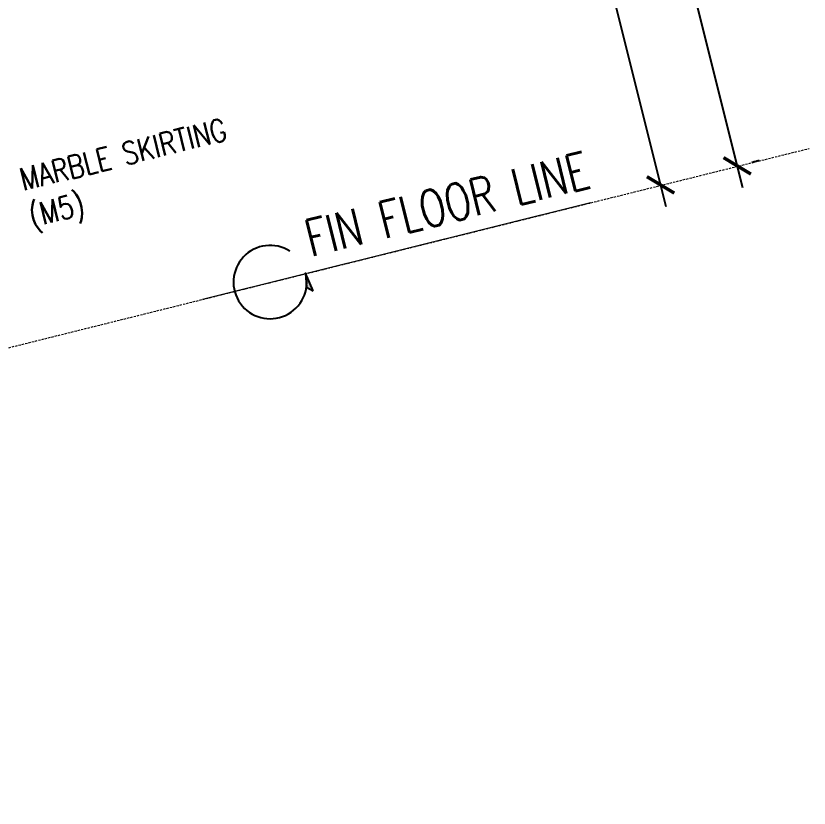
# Model space of a CAD drawing. Header units: inches. Extents: x 122939 to 389145, y 29603 to 529479.
# Drawn here: x 355769 to 357525, y 508694 to 510446 of the extents above; entities that cross this region are included whole.
import ezdxf

# ---------------------------------------------------------------- set-up
doc = ezdxf.new("R2010")
doc.units = ezdxf.units.IN
doc.header["$MEASUREMENT"] = 0
for name, pattern in [('DASHED', [0.75, 0.5, -0.25]), ('HIDDEN', [0.375, 0.25, -0.125]), ('HIDDEN2', [0.1875, 0.125, -0.0625])]:
    doc.linetypes.add(name, pattern=pattern)
for name, color, linetype in [('A-DIM', 9, 'Continuous'), ('A-Hidden', 8, 'HIDDEN'), ('Layer1', 1, 'Continuous'), ('Layer7', 8, 'Continuous')]:
    doc.layers.add(name, color=color, linetype=linetype)
doc.layers.add('A-WALL-TILE', color=8, linetype='Continuous', lineweight=9)
doc.layers.add('ID-NOTES', color=3, linetype='Continuous', lineweight=0)
doc.styles.add('grid_250', font='romans.shx', dxfattribs={"width": 0.75, "height": 0.75})
doc.styles.add('ID-ROMANS', font='romans.shx', dxfattribs={"width": 0.8})
doc.styles.add('ZZ-Dim All', font='romans.shx', dxfattribs={"width": 0.8})
doc.dimstyles.new('DIM-100', dxfattribs={"dimscale": 50, "dimtxt": 1.25, "dimasz": 1, "dimexe": 1, "dimexo": 1, "dimgap": 0.6, "dimtad": 1, "dimdec": 0, "dimrnd": 5, "dimdsep": 46, "dimtxsty": 'ZZ-Dim All', "dimblk1": 'ARCHTICK', "dimblk2": 'ARCHTICK', "dimsah": 1, "dimcen": 1, "dimdle": 1, "dimclrd": 256, "dimclre": 8, "dimclrt": 256, "dimazin": 2, "dimtfac": 1, "dimtdec": 0, "dimtix": 1, "dimtmove": 2, "dimatfit": 2, "dimfxl": 0.1, "dimtolj": 1, "dimtzin": 0, "dimlwd": -1, "dimlwe": -1, "dimarcsym": 0})

# ---------------------------------------------------------------- blocks, each defined once
blk = doc.blocks.new('_ARCHTICK')
at = {"color": 0, "linetype": 'ByBlock', "const_width": 0.15}
blk.add_lwpolyline([(-0.5, -0.5), (0.5, 0.5)], dxfattribs=at)
blk = doc.blocks.new('*D63')
at = {"layer": 'A-DIM', "color": 8, "linetype": 'HIDDEN2', "transparency": 16777216}
blk.add_line((356606.6, 513089.3), (356406.7, 513039.5), dxfattribs=at)
at = {"layer": 'A-DIM', "transparency": 16777216}
blk.add_line((357208.5, 510023.9), (356443.1, 513100.1), dxfattribs=at)
at = {"layer": 'Defpoints', "color": 0, "transparency": 16777216}
for p in [(356655.1, 513101.4, 0), (356455.2, 513051.6), (357196.4, 510072.4)]:
    blk.add_point(p, dxfattribs=at)
at = {"layer": 'A-DIM', "transparency": 16777216, "xscale": 49.99999999999999, "yscale": 49.99999999999999, "zscale": 49.99999999999999}
for p, rotation in [((356455.2, 513051.6), 103.9714232829857), ((357196.4, 510072.4), 283.9714232829857)]:
    blk.add_blockref('_ARCHTICK', p, dxfattribs=dict(at, rotation=rotation))
at = {"layer": 'A-DIM', "color": 3, "transparency": 16777216, "insert": (356766.3, 511547.2), "char_height": 62.5, "attachment_point": 5, "rotation": 103.9714, "style": 'ZZ-Dim All'}
blk.add_mtext('\\A1;3070', dxfattribs=at)
blk = doc.blocks.new('*D118')
at = {"layer": 'A-DIM', "transparency": 16777216}
blk.add_line((357378, 510066.1), (356484.7, 513656.6), dxfattribs=at)
at = {"layer": 'A-DIM', "color": 8, "linetype": 'HIDDEN2', "transparency": 16777216}
for p, q in [((356631.2, 513641.6), (356448.2, 513596)), ((357397.5, 510122.5), (357414.4, 510126.7))]:
    blk.add_line(p, q, dxfattribs=at)
at = {"layer": 'Defpoints', "color": 0, "transparency": 16777216}
for p in [(356679.8, 513653.6, 0), (356496.7, 513608.1), (357349, 510110.4, 0)]:
    blk.add_point(p, dxfattribs=at)
at = {"layer": 'A-DIM', "transparency": 16777216, "xscale": 49.99999999999999, "yscale": 49.99999999999999, "zscale": 49.99999999999999}
for p, rotation in [((356496.7, 513608.1), 103.9714232829857), ((357365.9, 510114.6), 283.9714232829857)]:
    blk.add_blockref('_ARCHTICK', p, dxfattribs=dict(at, rotation=rotation))
at = {"layer": 'A-DIM', "color": 3, "transparency": 16777216, "insert": (356871.9, 511846.6), "char_height": 62.5, "attachment_point": 5, "rotation": 103.9714, "style": 'ZZ-Dim All'}
blk.add_mtext('\\A1;3600', dxfattribs=at)

msp = doc.modelspace()

# ---------------------------------------------------------------- hatches: boundary and pattern name
at = {"layer": 'Layer1'}
msp.add_hatch(color=256, dxfattribs=at).paths.add_polyline_path([(356427.176, 509838.298), (356410.844, 509876.99), (356412.496, 509846.431)])

# ---------------------------------------------------------------- linework, layer by layer
at = {"layer": 'A-Hidden', "linetype": 'DASHED', "lineweight": 0, "ltscale": 10}
msp.add_line((349611.102, 508184.027, 0), (357525.084, 510153.012, 0), dxfattribs=at)
at = {"layer": 'A-WALL-TILE', "color": 8}
msp.add_line((357041.244, 510032.626, -0.002), (356182.866, 509819.063, -0.002), dxfattribs=at)
at = {"layer": 'Layer1', "elevation": 536.926}
msp.add_lwpolyline([(356427.176, 509838.298), (356410.844, 509876.99), (356412.496, 509846.431)], close=True, dxfattribs=at)
at = {"layer": 'Layer7'}
msp.add_arc((356332.149, 509857.411, 187.926), 81.094, 57.461395, 13.971423, dxfattribs=at)

# ---------------------------------------------------------------- texts
at = {"layer": 'ID-NOTES', "style": 'grid_250', "width": 0.75}
msp.add_text('FIN FLOOR LINE', height=81.25, rotation=13.971423, dxfattribs=at).set_placement((356422.45, 509912.668, 187.926))
at = {"layer": 'ID-NOTES', "insert": (355773.796, 510107.637, 0), "char_height": 50, "width": 1075.05767, "attachment_point": 1, "rotation": 13.971423, "style": 'ID-ROMANS'}
msp.add_mtext('MARBLE SKIRTING\\P(M5)', dxfattribs=at)

# ---------------------------------------------------------------- dimensions: what is measured, and where the dimension line sits
at = {"layer": 'A-DIM'}
for base, p1, p2, picture, middle in [((356496.744, 513608.11, 0), (357349.005, 510110.403, 0.001), (356679.756, 513653.643, 0), '*D118', (356871.894, 511846.573, 0)), ((356455.177, 513051.611, 0), (357196.391, 510072.433, 0), (356655.104, 513101.353, 0.001), '*D63', (356766.346, 511547.234, 0))]:
    dim = msp.add_linear_dim(base=base, p1=p1, p2=p2, angle=103.971423, dimstyle='DIM-100', override={"dimclrt": 3}, dxfattribs=at)
    dim.commit()
    dim.dimension.update_dxf_attribs({"geometry": picture, "text_midpoint": middle})

doc.saveas('drawing.dxf')
